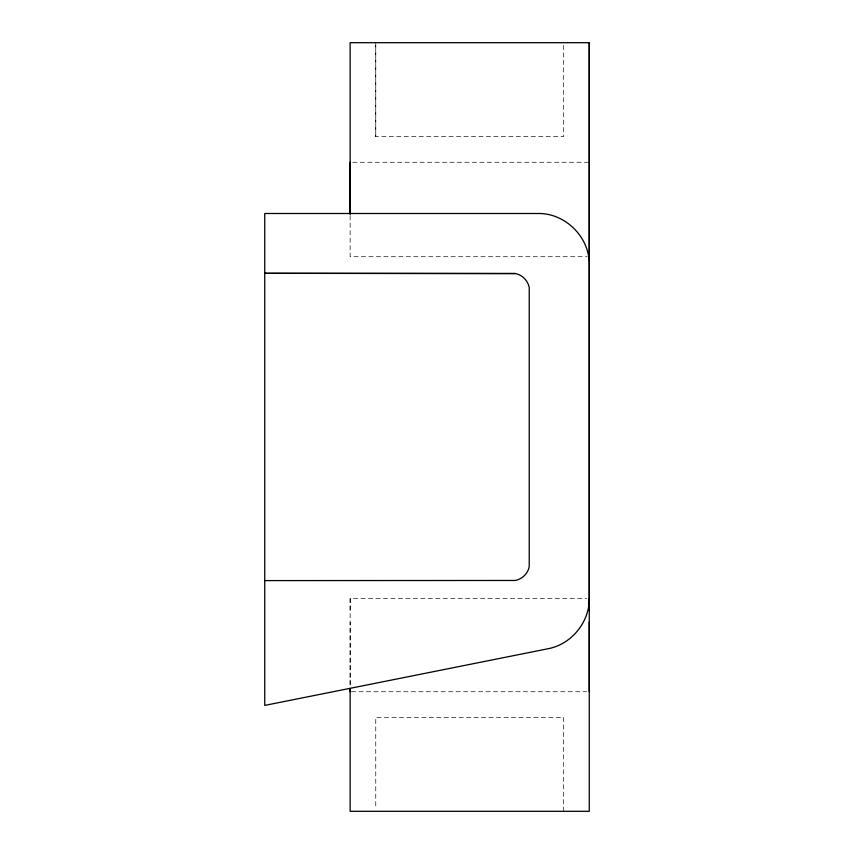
<?xml version="1.0" encoding="UTF-8"?>
<svg xmlns="http://www.w3.org/2000/svg" width="854" height="854" viewBox="0 0 854 854"><rect width="100%" height="100%" fill="white"/><g stroke="black" fill="none" stroke-linecap="round" stroke-linejoin="round"><path stroke-width="0.64" stroke-dasharray="4.27 3.2" d="M350.14 684.588L350.14 622.118M350.14 610.066L350.14 598.494L586.602 598.494M350.14 215.688L350.14 256.723L587.296 256.723M563.64 45.347L563.64 136.64L375.76 136.64L375.76 45.347M352.798 162.26L589.26 162.26M351.464 691.74L586.602 691.74M563.64 811.3L563.64 717.36L375.76 717.36L375.76 808.653M375.76 42.7L375.76 136.64M350.14 598.494L350.14 687"/><path stroke-width="1.28" d="M350.14 691.74L350.14 688.537M350.14 214.461L350.14 162.26M589.26 691.74L589.26 622.118M589.26 610.066L589.26 598.494C589.484 622.256 571.422 644.3 548.065 648.741L264.74 705.404L264.74 213.5L538.02 213.5C565.412 212.977 589.783 237.348 589.26 264.74L589.26 597.8M350.14 213.5L350.14 42.7L589.26 42.7L589.26 256.723L588.63 256.723M515.368 273.536L264.74 273.323L515.368 273.536C522.274 274.871 527.793 280.528 529.224 287.392L529.224 566.608C527.932 573.621 522.242 578.991 515.368 580.464L264.74 580.603M589.26 42.7L589.26 811.3L350.14 811.3L350.14 688.324"/></g></svg>
